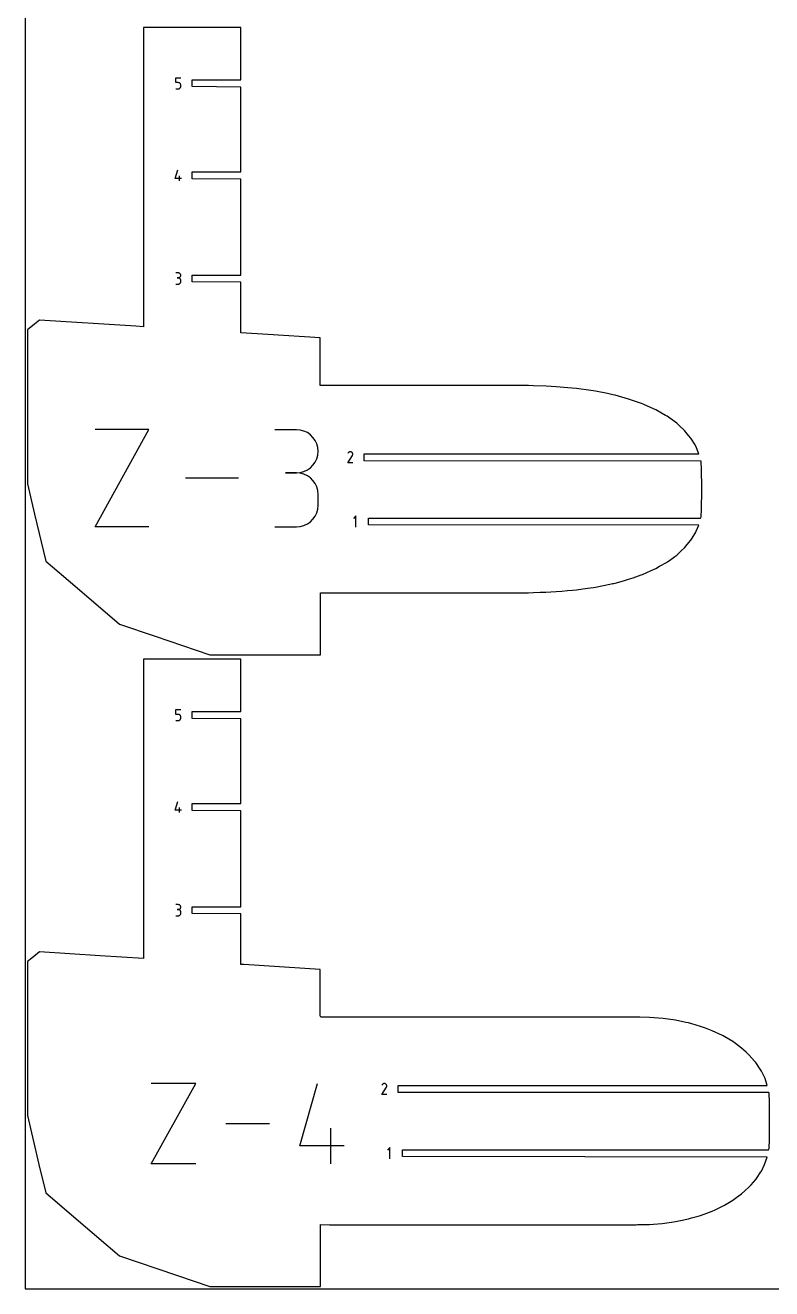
# Model space of a CAD drawing. Extents: x 0 to 3000, y 0 to 3000.
# Drawn here: x 0 to 536, y 0 to 906 of the extents above; entities that cross this region are included whole.
import ezdxf

# ---------------------------------------------------------------- set-up
doc = ezdxf.new("R2010")
doc.units = 0

msp = doc.modelspace()

# ---------------------------------------------------------------- linework, layer by layer
at = {"layer": 'annotation', "color": 1}
for p, q in [((108.076595, 865.287544), (108.076595, 868.850067)), ((108.076595, 868.850067), (111.629587, 868.850067)), ((109.853091, 865.287544), (108.076595, 865.287544)), ((110.17207, 865.259031), (109.853091, 865.287544)), ((110.472434, 865.176797), (110.17207, 865.259031)), ((110.749134, 865.045802), (110.472434, 865.176797)), ((110.748911, 861.09298), (110.996913, 861.268489)), ((110.99712, 864.871005), (110.749134, 865.045802)), ((110.996913, 861.268489), (111.211176, 861.482879)), ((111.211341, 864.657365), (110.99712, 864.871005)), ((111.211176, 861.482879), (111.386637, 861.731115)), ((111.386749, 864.409841), (111.211341, 864.657365)), ((111.386637, 861.731115), (111.518234, 862.008164)), ((111.518292, 864.133392), (111.386749, 864.409841)), ((111.518234, 862.008164), (111.600905, 862.308994)), ((111.600921, 863.832978), (111.518292, 864.133392)), ((111.600905, 862.308994), (111.629587, 862.62857)), ((111.629587, 863.513557), (111.600921, 863.832978)), ((111.629587, 862.62857), (111.629587, 863.513557)), ((111.629587, 863.513557), (111.629587, 863.513557)), ((108.076595, 860.850067), (109.853091, 860.850067)), ((109.853091, 860.850067), (110.171937, 860.878735)), ((109.853091, 860.850067), (109.853091, 860.850067)), ((110.171937, 860.878735), (110.472231, 860.961384)), ((110.472231, 860.961384), (110.748911, 861.09298)), ((107.632095, 796.59643), (109.406082, 802.817927)), ((110.742593, 794.817927), (110.742593, 798.370919)), ((112.074087, 796.59643), (107.632095, 796.59643)), ((109.853091, 728.783983), (108.076595, 728.783983)), ((109.853091, 725.230992), (108.963589, 725.230992)), ((108.963589, 725.230992), (109.853091, 725.230992)), ((110.172598, 728.755304), (109.853091, 728.783983)), ((109.853091, 725.230992), (110.172598, 725.259677)), ((110.172598, 725.202313), (109.853091, 725.230992)), ((109.853091, 725.230992), (109.853091, 725.230992)), ((110.473243, 728.672658), (110.172598, 728.755304)), ((110.172598, 725.259677), (110.473243, 725.342372)), ((110.473243, 725.119667), (110.172598, 725.202313)), ((110.750026, 728.541126), (110.473243, 728.672658)), ((110.473243, 725.342372), (110.750026, 725.474034)), ((110.997945, 728.365792), (110.750026, 728.541126)), ((110.750026, 725.474034), (110.997945, 725.649623)), ((111.212002, 728.151739), (110.997945, 728.365792)), ((110.997945, 725.649623), (111.212002, 725.864095)), ((111.387195, 727.90405), (111.212002, 728.151739)), ((111.212002, 725.864095), (111.387195, 726.112411)), ((111.518523, 727.627808), (111.387195, 727.90405)), ((111.387195, 726.112411), (111.518523, 726.389527)), ((111.600987, 727.328095), (111.518523, 727.627808)), ((111.518523, 726.389527), (111.600987, 726.690403)), ((111.629587, 727.009996), (111.600987, 727.328095)), ((111.600987, 726.690403), (111.629587, 727.009996)), ((111.629587, 727.009996), (111.629587, 727.009996)), ((108.076595, 720.793515), (109.853091, 720.793515)), ((109.853091, 720.793515), (110.172598, 720.822177)), ((109.853091, 720.793515), (109.853091, 720.793515)), ((110.172598, 720.822177), (110.473243, 720.904782)), ((110.750026, 724.988135), (110.473243, 725.119667)), ((110.473243, 720.904782), (110.750026, 721.03626)), ((110.997945, 724.812801), (110.750026, 724.988135)), ((110.750026, 721.03626), (110.997945, 721.21154)), ((111.212002, 724.598748), (110.997945, 724.812801)), ((110.997945, 721.21154), (111.212002, 721.425552)), ((111.387195, 724.351059), (111.212002, 724.598748)), ((111.212002, 721.425552), (111.387195, 721.673225)), ((111.518523, 724.074816), (111.387195, 724.351059)), ((111.387195, 721.673225), (111.518523, 721.949488)), ((111.600987, 723.775104), (111.518523, 724.074816)), ((111.518523, 721.949488), (111.600987, 722.24927)), ((111.629587, 723.457004), (111.600987, 723.775104)), ((111.600987, 722.24927), (111.629587, 722.567502)), ((111.629587, 722.567502), (111.629587, 723.457004)), ((111.629587, 723.457004), (111.629587, 723.457004)), ((50.102111, 546.670742), (88.801928, 616.368877)), ((88.801928, 616.368877), (50.102111, 616.368877)), ((194.662581, 616.288016), (179.185277, 616.288016)), ((197.446212, 616.038162), (194.662581, 616.288016)), ((200.065511, 615.318123), (197.446212, 616.038162)), ((202.476915, 614.172184), (200.065511, 615.318123)), ((204.636857, 612.644628), (202.476915, 614.172184)), ((206.501774, 610.779741), (204.636857, 612.644628)), ((208.028101, 608.621807), (206.501774, 610.779741)), ((209.172271, 606.21511), (208.028101, 608.621807)), ((209.890721, 603.603935), (209.172271, 606.21511)), ((210.139886, 600.832566), (209.890721, 603.603935)), ((209.890721, 598.048186), (210.139886, 600.832566)), ((210.139886, 600.832566), (210.139886, 600.832566)), ((231.747548, 599.596481), (231.51426, 599.148971)), ((231.93268, 599.859001), (231.747548, 599.596481)), ((232.154797, 600.078145), (231.93268, 599.859001)), ((232.407144, 600.252157), (232.154797, 600.078145)), ((232.682965, 600.379282), (232.407144, 600.252157)), ((232.975505, 600.457766), (232.682965, 600.379282)), ((233.278009, 600.485853), (232.975505, 600.457766)), ((233.583721, 600.461789), (233.278009, 600.485853)), ((233.885887, 600.383819), (233.583721, 600.461789)), ((234.17775, 600.250187), (233.885887, 600.383819)), ((234.43879, 600.064824), (234.17775, 600.250187)), ((234.17775, 600.250187), (234.17775, 600.250187)), ((234.657048, 599.842388), (234.43879, 600.064824)), ((234.830582, 599.589699), (234.657048, 599.842388)), ((234.957454, 599.313572), (234.830582, 599.589699)), ((235.035721, 599.020826), (234.957454, 599.313572)), ((234.959488, 598.111039), (235.038678, 598.412742)), ((235.063442, 598.718276), (235.035721, 599.020826)), ((235.038678, 598.412742), (235.063442, 598.718276)), ((204.636857, 588.980632), (206.501774, 590.849176)), ((206.501774, 590.849176), (208.028101, 593.012567)), ((208.028101, 593.012567), (209.172271, 595.426878)), ((209.172271, 595.426878), (209.890721, 598.048186)), ((231.509243, 592.485983), (234.792324, 597.771321)), ((235.062235, 592.485983), (231.509243, 592.485983)), ((234.792324, 597.771321), (234.796248, 597.776178)), ((234.792324, 597.771321), (234.792324, 597.771321)), ((234.796248, 597.776178), (234.800012, 597.781076)), ((234.800012, 597.781076), (234.80364, 597.786056)), ((234.80364, 597.786056), (234.807156, 597.79116)), ((234.807156, 597.79116), (234.810585, 597.79643)), ((234.810585, 597.79643), (234.813952, 597.801906)), ((234.813952, 597.801906), (234.817282, 597.807629)), ((234.817282, 597.807629), (234.8206, 597.813642)), ((234.8206, 597.813642), (234.82393, 597.819985)), ((234.82393, 597.819985), (234.959488, 598.111039)), ((234.82393, 597.819985), (234.82393, 597.819985)), ((153.055033, 581.51981), (114.945285, 581.51981)), ((194.662581, 585.333407), (186.913002, 585.333407)), ((186.913002, 585.333407), (194.662581, 585.333407)), ((194.662581, 585.333407), (197.446212, 585.583321)), ((197.446212, 585.083553), (194.662581, 585.333407)), ((194.662581, 585.333407), (194.662581, 585.333407)), ((197.446212, 585.583321), (200.065511, 586.30378)), ((200.065511, 584.363514), (197.446212, 585.083553)), ((200.065511, 586.30378), (202.476915, 587.450858)), ((202.476915, 583.217575), (200.065511, 584.363514)), ((202.476915, 587.450858), (204.636857, 588.980632)), ((204.636857, 581.69002), (202.476915, 583.217575)), ((206.501774, 579.825133), (204.636857, 581.69002)), ((208.028101, 577.667198), (206.501774, 579.825133)), ((209.172271, 575.260501), (208.028101, 577.667198)), ((209.890721, 572.649326), (209.172271, 575.260501)), ((210.139886, 569.877957), (209.890721, 572.649326)), ((209.890721, 559.355858), (210.139886, 562.128378)), ((210.139886, 562.128378), (210.139886, 569.877957)), ((210.139886, 569.877957), (210.139886, 569.877957)), ((206.501774, 552.179404), (208.028101, 554.337194)), ((208.028101, 554.337194), (209.172271, 556.744071)), ((209.172271, 556.744071), (209.890721, 559.355858)), ((237.312524, 554.435216), (235.534022, 552.656212)), ((237.312524, 546.435216), (237.312524, 554.435216)), ((88.801928, 546.670742), (50.102111, 546.670742)), ((179.185277, 546.672928), (194.662581, 546.672928)), ((194.662581, 546.672928), (197.446212, 546.922638)), ((194.662581, 546.672928), (194.662581, 546.672928)), ((197.446212, 546.922638), (200.065511, 547.642317)), ((200.065511, 547.642317), (202.476915, 548.787789)), ((202.476915, 548.787789), (204.636857, 550.314876)), ((204.636857, 550.314876), (206.501774, 552.179404)), ((108.076595, 412.063996), (108.076595, 415.626519)), ((108.076595, 415.626519), (111.629587, 415.626519)), ((109.853091, 412.063996), (108.076595, 412.063996)), ((110.172069, 412.035483), (109.853091, 412.063996)), ((110.472434, 411.953249), (110.172069, 412.035483)), ((110.749134, 411.822254), (110.472434, 411.953249)), ((110.748911, 407.869432), (110.996913, 408.044941)), ((110.997119, 411.647457), (110.749134, 411.822254)), ((110.996913, 408.044941), (111.211176, 408.259331)), ((111.211341, 411.433817), (110.997119, 411.647457)), ((111.211176, 408.259331), (111.386637, 408.507567)), ((111.386748, 411.186293), (111.211341, 411.433817)), ((111.386637, 408.507567), (111.518234, 408.784616)), ((111.518292, 410.909844), (111.386748, 411.186293)), ((111.518234, 408.784616), (111.600905, 409.085446)), ((111.600921, 410.60943), (111.518292, 410.909844)), ((111.600905, 409.085446), (111.629587, 409.405022)), ((111.629587, 410.290009), (111.600921, 410.60943)), ((111.629587, 409.405022), (111.629587, 410.290009)), ((111.629587, 410.290009), (111.629587, 410.290009)), ((108.076595, 407.626519), (109.853091, 407.626519)), ((109.853091, 407.626519), (110.171937, 407.655187)), ((109.853091, 407.626519), (109.853091, 407.626519)), ((110.171937, 407.655187), (110.472231, 407.737836)), ((110.472231, 407.737836), (110.748911, 407.869432)), ((107.632095, 343.372882), (109.406082, 349.594379)), ((110.742593, 341.594379), (110.742593, 345.147371)), ((112.074087, 343.372882), (107.632095, 343.372882)), ((109.853091, 275.560435), (108.076595, 275.560435)), ((109.853091, 272.007444), (108.963589, 272.007444)), ((108.963589, 272.007444), (109.853091, 272.007444)), ((110.172598, 275.531756), (109.853091, 275.560435)), ((109.853091, 272.007444), (110.172598, 272.036129)), ((110.172598, 271.978765), (109.853091, 272.007444)), ((109.853091, 272.007444), (109.853091, 272.007444)), ((110.473243, 275.44911), (110.172598, 275.531756)), ((110.172598, 272.036129), (110.473243, 272.118824)), ((110.473243, 271.896119), (110.172598, 271.978765)), ((110.750026, 275.317578), (110.473243, 275.44911)), ((110.473243, 272.118824), (110.750026, 272.250486)), ((110.997945, 275.142244), (110.750026, 275.317578)), ((110.750026, 272.250486), (110.997945, 272.426075)), ((111.212002, 274.928191), (110.997945, 275.142244)), ((110.997945, 272.426075), (111.212002, 272.640547)), ((111.387195, 274.680502), (111.212002, 274.928191)), ((111.212002, 272.640547), (111.387195, 272.888863)), ((111.518523, 274.40426), (111.387195, 274.680502)), ((111.387195, 272.888863), (111.518523, 273.165979)), ((111.600987, 274.104547), (111.518523, 274.40426)), ((111.518523, 273.165979), (111.600987, 273.466855)), ((111.629587, 273.786448), (111.600987, 274.104547)), ((111.600987, 273.466855), (111.629587, 273.786448)), ((111.629587, 273.786448), (111.629587, 273.786448)), ((108.076595, 267.569967), (109.853091, 267.569967)), ((109.853091, 267.569967), (110.172598, 267.598629)), ((109.853091, 267.569967), (109.853091, 267.569967)), ((110.172598, 267.598629), (110.473243, 267.681234)), ((110.750026, 271.764587), (110.473243, 271.896119)), ((110.473243, 267.681234), (110.750026, 267.812712)), ((110.997945, 271.589253), (110.750026, 271.764587)), ((110.750026, 267.812712), (110.997945, 267.987992)), ((111.212002, 271.3752), (110.997945, 271.589253)), ((110.997945, 267.987992), (111.212002, 268.202004)), ((111.387195, 271.127511), (111.212002, 271.3752)), ((111.212002, 268.202004), (111.387195, 268.449677)), ((111.518523, 270.851268), (111.387195, 271.127511)), ((111.387195, 268.449677), (111.518523, 268.72594)), ((111.600987, 270.551556), (111.518523, 270.851268)), ((111.518523, 268.72594), (111.600987, 269.025722)), ((111.629587, 270.233456), (111.600987, 270.551556)), ((111.600987, 269.025722), (111.629587, 269.343954)), ((111.629587, 269.343954), (111.629587, 270.233456)), ((111.629587, 270.233456), (111.629587, 270.233456)), ((90.4515, 89.641449), (122.395823, 147.172981)), ((122.395823, 147.172981), (90.4515, 147.172981)), ((197.001729, 102.431445), (209.759254, 147.172981)), ((256.134281, 146.372933), (255.900994, 145.925423)), ((256.319413, 146.635453), (256.134281, 146.372933)), ((256.541531, 146.854597), (256.319413, 146.635453)), ((256.793878, 147.028609), (256.541531, 146.854597)), ((257.069699, 147.155734), (256.793878, 147.028609)), ((257.362239, 147.234218), (257.069699, 147.155734)), ((257.664743, 147.262305), (257.362239, 147.234218)), ((257.970455, 147.238241), (257.664743, 147.262305)), ((258.27262, 147.160271), (257.970455, 147.238241)), ((258.564483, 147.026639), (258.27262, 147.160271)), ((258.825523, 146.841276), (258.564483, 147.026639)), ((258.564483, 147.026639), (258.564483, 147.026639)), ((259.043781, 146.61884), (258.825523, 146.841276)), ((259.217316, 146.366151), (259.043781, 146.61884)), ((259.344187, 146.090024), (259.217316, 146.366151)), ((259.422454, 145.797278), (259.344187, 146.090024)), ((259.346222, 144.887491), (259.425412, 145.189194)), ((259.450176, 145.494728), (259.422454, 145.797278)), ((259.425412, 145.189194), (259.450176, 145.494728)), ((255.895977, 139.262435), (259.179057, 144.547773)), ((259.448968, 139.262435), (255.895977, 139.262435)), ((259.179057, 144.547773), (259.182982, 144.55263)), ((259.179057, 144.547773), (259.179057, 144.547773)), ((259.182982, 144.55263), (259.186746, 144.557528)), ((259.186746, 144.557528), (259.190373, 144.562508)), ((259.190373, 144.562508), (259.193889, 144.567612)), ((259.193889, 144.567612), (259.197318, 144.572882)), ((259.197318, 144.572882), (259.200686, 144.578358)), ((259.200686, 144.578358), (259.204016, 144.584081)), ((259.204016, 144.584081), (259.207334, 144.590094)), ((259.207334, 144.590094), (259.210664, 144.596437)), ((259.210664, 144.596437), (259.346222, 144.887491)), ((259.210664, 144.596437), (259.210664, 144.596437)), ((175.432817, 118.407215), (143.97556, 118.407215)), ((219.370693, 89.641449), (219.370693, 115.192578)), ((228.946053, 102.431445), (197.001729, 102.431445)), ((261.706419, 101.211668), (259.927917, 99.432664)), ((261.706419, 93.211668), (261.706419, 101.211668)), ((122.395823, 89.641449), (90.4515, 89.641449))]:
    msp.add_line(p, q, dxfattribs=at)
at = {"layer": 'boundary', "color": 5}
for p, q in [((143.549538, 904.859595), (84.854099, 904.859594)), ((84.854099, 904.859594), (84.8541, 870.194673)), ((154.854089, 904.859595), (143.549538, 904.859595)), ((154.659089, 867.300067), (154.854089, 904.859595)), ((84.8541, 870.194673), (84.854099, 690.207642)), ((119.904095, 862.400067), (119.904095, 867.300067)), ((119.904095, 867.300067), (154.659089, 867.300067)), ((154.854089, 862.150068), (119.904095, 862.400067)), ((154.659089, 801.267927), (154.854089, 862.150068)), ((119.904094, 796.367927), (119.904094, 801.267927)), ((119.904094, 801.267927), (154.659089, 801.267927)), ((154.85409, 796.117928), (119.904094, 796.367927)), ((154.65909, 727.243264), (154.85409, 796.117928)), ((119.904094, 722.343264), (119.904094, 727.243264)), ((119.904094, 727.243264), (154.65909, 727.243264)), ((154.854089, 722.093264), (119.904094, 722.343264)), ((154.85409, 721.215715), (154.854089, 722.093264)), ((154.85409, 685.846495), (154.85409, 721.215715)), ((6.610372, 692.032053), (1.5875, 688.060483)), ((10.186442, 694.859642), (6.610372, 692.032053)), ((79.393518, 690.547851), (10.186442, 694.859642)), ((84.854099, 690.207642), (79.393518, 690.547851)), ((1.5875, 688.060483), (1.5875, 644.566491)), ((174.182688, 684.64229), (154.85409, 685.846495)), ((211.685238, 682.305818), (174.182688, 684.64229)), ((211.707413, 659.531878), (211.685238, 682.305818)), ((211.718522, 648.124278), (211.707413, 659.531878)), ((1.5875, 644.566491), (1.587501, 577.457269)), ((217.54832, 648.112379), (211.718522, 648.124278)), ((219.009076, 648.109397), (217.54832, 648.112379)), ((240.446184, 648.101671), (219.009076, 648.109397)), ((245.81762, 648.099735), (240.446184, 648.101671)), ((256.646254, 648.099735), (245.81762, 648.099735)), ((259.359553, 648.099734), (256.646254, 648.099735)), ((277.154409, 648.099735), (259.359553, 648.099734)), ((280.618133, 648.099735), (277.154409, 648.099735)), ((299.141302, 648.099735), (280.618133, 648.099735)), ((302.017456, 648.099735), (299.141302, 648.099735)), ((321.93087, 648.099735), (302.017456, 648.099735)), ((323.704039, 648.099734), (321.93087, 648.099735)), ((345.833603, 648.099734), (323.704039, 648.099734)), ((346.768963, 648.099735), (345.833603, 648.099734)), ((361.338078, 647.908481), (346.768963, 648.099735)), ((364.832646, 647.85675), (361.338078, 647.908481)), ((373.915472, 647.450769), (364.832646, 647.85675)), ((381.002443, 647.096813), (373.915472, 647.450769)), ((389.464958, 646.373374), (381.002443, 647.096813)), ((395.746254, 645.780856), (389.464958, 646.373374)), ((405.936979, 644.389593), (395.746254, 645.780856)), ((409.343683, 643.881762), (405.936979, 644.389593)), ((417.866358, 642.181868), (409.343683, 643.881762)), ((421.844421, 641.38844), (417.866358, 642.181868)), ((423.482878, 640.969489), (421.844421, 641.38844)), ((433.10422, 638.307333), (423.482878, 640.969489)), ((442.283293, 635.129642), (433.10422, 638.307333)), ((443.53535, 634.664265), (442.283293, 635.129642)), ((444.581334, 634.183988), (443.53535, 634.664265)), ((452.595623, 630.504249), (444.581334, 634.183988)), ((459.592454, 626.551615), (452.595623, 630.504249)), ((460.763484, 625.890098), (459.592454, 626.551615)), ((462.555298, 624.639697), (460.763484, 625.890098)), ((467.583084, 620.898591), (462.555298, 624.639697)), ((469.380508, 619.225314), (467.583084, 620.898591)), ((473.256551, 615.617094), (469.380508, 619.225314)), ((476.123366, 612.195992), (473.256551, 615.617094)), ((477.847651, 610.138328), (476.123366, 612.195992)), ((480.758204, 605.491138), (477.847651, 610.138328)), ((243.336743, 594.036048), (243.336742, 598.936048)), ((243.336742, 598.936048), (483.473402, 598.936048)), ((481.344386, 604.555166), (480.758204, 605.491138)), ((483.473402, 598.936048), (481.344386, 604.555166)), ((485.045634, 593.786048), (243.336743, 594.036048)), ((485.143175, 593.283256), (485.045634, 593.786048)), ((485.314626, 588.025138), (485.143175, 593.283256)), ((485.553877, 574.27791), (485.314626, 588.025138)), ((1.587501, 577.457269), (6.724348, 555.625668)), ((485.314108, 559.240587), (485.553929, 572.986789)), ((485.553904, 573.632901), (485.553877, 574.27791)), ((485.553929, 572.986789), (485.553904, 573.632901)), ((6.724348, 555.625668), (14.650269, 521.940514)), ((484.767099, 552.885216), (485.0963, 553.697391)), ((485.0963, 553.697391), (485.314108, 559.240587)), ((246.474025, 547.985216), (246.474025, 552.885216)), ((246.474025, 552.885216), (484.767099, 552.885216)), ((483.521285, 547.735216), (246.474025, 547.985216)), ((481.645757, 543.402061), (483.521285, 547.735216)), ((475.144018, 533.899853), (477.849065, 537.127463)), ((477.849065, 537.127463), (478.728823, 538.531635)), ((478.728823, 538.531635), (481.346352, 542.710551)), ((481.346352, 542.710551), (481.645757, 543.402061)), ((466.336334, 525.440934), (467.581478, 526.367205)), ((467.581478, 526.367205), (470.982745, 529.53212)), ((470.982745, 529.53212), (473.256793, 531.648631)), ((473.256793, 531.648631), (475.144018, 533.899853)), ((14.650269, 521.940514), (35.501131, 504.21729)), ((449.286406, 515.242265), (452.596239, 516.761396)), ((452.596239, 516.761396), (455.348568, 518.315392)), ((455.348568, 518.315392), (460.767523, 521.375699)), ((460.767523, 521.375699), (461.184618, 521.666609)), ((461.184618, 521.666609), (462.425592, 522.532352)), ((462.425592, 522.532352), (466.336334, 525.440934)), ((423.323609, 506.253724), (429.382928, 507.929076)), ((429.382928, 507.929076), (433.105025, 508.958458)), ((433.105025, 508.958458), (436.269779, 510.053245)), ((436.269779, 510.053245), (442.132798, 512.081918)), ((442.132798, 512.081918), (443.058959, 512.425938)), ((443.058959, 512.425938), (449.286406, 515.242265)), ((35.501131, 504.21729), (67.673049, 476.871172)), ((211.863219, 481.649577), (211.863219, 499.190316)), ((211.863219, 499.190316), (213.26526, 499.187377)), ((213.26526, 499.187377), (218.860727, 499.175649)), ((218.860727, 499.175649), (224.232163, 499.173712)), ((224.232163, 499.173712), (245.669271, 499.165983)), ((245.669271, 499.165983), (248.382572, 499.165983)), ((248.382572, 499.165983), (259.211204, 499.165984)), ((259.211204, 499.165984), (277.003421, 499.165983)), ((277.003421, 499.165983), (280.469625, 499.165984)), ((280.469625, 499.165984), (298.986327, 499.165984)), ((298.986327, 499.165984), (301.868462, 499.165984)), ((301.868462, 499.165984), (321.771352, 499.165983)), ((321.771352, 499.165983), (323.554201, 499.165984)), ((323.554201, 499.165984), (345.575209, 499.165984)), ((345.575209, 499.165984), (346.754613, 499.165984)), ((346.754613, 499.165984), (361.238121, 499.355897)), ((361.238121, 499.355897), (364.831627, 499.409041)), ((364.831627, 499.409041), (369.542754, 499.619304)), ((369.542754, 499.619304), (373.754447, 499.807333)), ((373.754447, 499.807333), (377.351486, 499.986746)), ((377.351486, 499.986746), (381.002719, 500.168914)), ((381.002719, 500.168914), (385.064081, 500.515709)), ((385.064081, 500.515709), (389.3025, 500.877725)), ((389.3025, 500.877725), (392.727036, 501.200438)), ((392.727036, 501.200438), (395.745356, 501.484943)), ((395.745356, 501.484943), (400.258065, 502.100365)), ((400.258065, 502.100365), (405.774644, 502.85289)), ((405.774644, 502.85289), (407.799533, 503.154447)), ((407.799533, 503.154447), (409.340248, 503.383956)), ((409.340248, 503.383956), (415.066618, 504.525086)), ((415.066618, 504.525086), (421.850415, 505.877287)), ((421.850415, 505.877287), (422.433478, 506.026251)), ((422.433478, 506.026251), (423.323609, 506.253724)), ((211.863219, 464.927994), (211.863219, 481.649577)), ((67.673049, 476.871172), (93.187734, 468.196173)), ((93.187734, 468.196173), (132.555718, 454.811048)), ((211.863219, 454.811048), (211.863219, 464.927994)), ((132.555718, 454.811048), (163.742874, 454.811047)), ((163.742874, 454.811047), (211.863219, 454.811048)), ((90.715756, 451.636047), (84.854099, 451.636047)), ((84.854099, 451.636047), (84.854099, 254.958613)), ((154.85409, 451.636048), (90.715756, 451.636047)), ((154.85409, 433.296335), (154.85409, 451.636048)), ((154.659089, 414.076519), (154.85409, 433.296335)), ((119.904094, 409.17652), (119.904095, 414.076519)), ((154.854089, 408.926519), (119.904094, 409.17652)), ((119.904095, 414.076519), (154.659089, 414.076519)), ((154.659089, 348.044379), (154.854089, 408.926519)), ((119.904094, 343.144379), (119.904094, 348.04438)), ((119.904094, 348.04438), (154.659089, 348.044379)), ((154.85409, 342.894379), (119.904094, 343.144379)), ((154.65909, 274.019716), (154.85409, 342.894379)), ((119.904094, 269.119716), (119.904095, 274.019716)), ((119.904095, 274.019716), (154.65909, 274.019716)), ((154.85409, 268.869716), (119.904094, 269.119716)), ((154.85409, 232.622947), (154.85409, 268.869716)), ((84.854099, 254.958613), (84.854099, 236.984093)), ((4.639861, 237.250426), (1.587501, 234.836934)), ((10.186443, 241.636093), (4.639861, 237.250426)), ((53.87255, 238.914329), (10.186443, 241.636093)), ((84.854099, 236.984093), (53.87255, 238.914329)), ((1.587501, 234.836934), (1.5875, 165.015469)), ((156.784352, 232.502688), (154.85409, 232.622947)), ((211.685238, 229.08227), (156.784352, 232.502688)), ((211.717701, 195.742952), (211.685238, 229.08227)), ((212.148934, 194.899852), (211.717701, 195.742952)), ((219.009076, 194.885849), (212.148934, 194.899852)), ((220.591776, 194.885279), (219.009076, 194.885849)), ((245.81762, 194.876186), (220.591776, 194.885279)), ((246.617097, 194.876186), (245.81762, 194.876186)), ((259.359554, 194.876187), (246.617097, 194.876186)), ((260.673346, 194.876186), (259.359554, 194.876187)), ((277.74181, 194.876187), (260.673346, 194.876186)), ((279.336566, 194.876187), (277.74181, 194.876187)), ((296.244704, 194.876186), (279.336566, 194.876187)), ((298.685304, 194.876187), (296.244704, 194.876186)), ((314.993852, 194.876186), (298.685304, 194.876187)), ((318.904585, 194.876187), (314.993852, 194.876186)), ((334.122877, 194.876186), (318.904585, 194.876187)), ((340.205467, 194.876187), (334.122877, 194.876186)), ((348.353515, 194.876187), (340.205467, 194.876187)), ((362.834736, 194.876186), (348.353515, 194.876187)), ((375.776809, 194.876187), (362.834736, 194.876186)), ((387.08752, 194.876186), (375.776809, 194.876187)), ((406.93801, 194.876186), (387.08752, 194.876186)), ((413.324632, 194.876187), (406.93801, 194.876186)), ((438.496151, 194.876186), (413.324632, 194.876187)), ((439.576437, 194.850631), (438.496151, 194.876186)), ((441.01881, 194.815838), (439.576437, 194.850631)), ((448.009016, 194.633203), (441.01881, 194.815838)), ((457.776638, 193.850272), (448.009016, 194.633203)), ((466.848527, 192.557308), (457.776638, 193.850272)), ((474.210335, 191.038768), (466.848527, 192.557308)), ((476.05534, 190.658214), (474.210335, 191.038768)), ((478.543552, 189.971509), (476.05534, 190.658214)), ((484.787241, 188.164893), (478.543552, 189.971509)), ((488.310623, 186.857887), (484.787241, 188.164893)), ((493.09342, 185.083786), (488.310623, 186.857887)), ((500.410507, 181.687927), (493.09342, 185.083786)), ((500.943198, 181.440717), (500.410507, 181.687927)), ((502.064258, 180.798016), (500.943198, 181.440717)), ((507.943481, 177.280701), (502.064258, 180.798016)), ((509.852143, 175.875775), (507.943481, 177.280701)), ((514.21222, 172.66655), (509.852143, 175.875775)), ((517.477966, 169.697141), (514.21222, 172.66655)), ((1.5875, 165.015469), (1.587501, 124.233721)), ((519.701931, 167.675043), (517.477966, 169.697141)), ((523.502351, 163.351905), (519.701931, 167.675043)), ((524.344852, 162.393546), (523.502351, 163.351905)), ((528.102039, 156.914781), (524.344852, 162.393546)), ((528.504489, 156.129582), (528.102039, 156.914781)), ((530.871097, 151.331618), (528.504489, 156.129582)), ((267.723476, 140.8125), (267.723475, 145.7125)), ((267.723475, 145.7125), (532.506273, 145.7125)), ((531.042287, 150.829439), (530.871097, 151.331618)), ((532.506273, 145.7125), (531.042287, 150.829439)), ((533.614238, 140.8125), (267.723476, 140.8125)), ((533.881513, 140.199576), (533.614238, 140.8125)), ((533.923257, 139.310051), (533.881513, 140.199576)), ((534.09752, 134.801589), (533.923257, 139.310051)), ((534.216172, 122.920349), (534.09752, 134.801589)), ((1.587501, 124.233721), (9.833749, 89.187169)), ((534.097128, 106.017039), (534.21637, 117.894654)), ((534.233602, 120.409353), (534.216172, 122.920349)), ((534.21637, 117.894654), (534.233602, 120.409353)), ((533.544993, 99.661668), (533.880858, 100.619052)), ((533.880858, 100.619052), (533.923013, 101.518714)), ((533.923013, 101.518714), (534.097128, 106.017039)), ((270.867921, 94.761668), (270.867921, 99.661668)), ((270.867921, 99.661668), (533.544993, 99.661668)), ((532.501765, 94.273617), (270.867921, 94.761668)), ((530.648512, 89.038639), (532.501765, 94.273617)), ((9.833749, 89.187169), (14.650268, 68.716966)), ((524.82123, 79.116469), (528.104543, 83.903915)), ((528.104543, 83.903915), (528.386233, 84.453483)), ((528.386233, 84.453483), (530.648512, 89.038639)), ((516.558378, 70.284524), (519.703294, 73.143657)), ((519.703294, 73.143657), (520.93875, 74.548576)), ((520.93875, 74.548576), (524.346955, 78.425082)), ((524.346955, 78.425082), (524.82123, 79.116469)), ((14.650268, 68.716966), (48.122427, 40.265646)), ((506.614263, 62.743729), (507.941891, 63.537849)), ((507.941891, 63.537849), (511.758252, 66.345994)), ((511.758252, 66.345994), (514.21237, 68.152151)), ((514.21237, 68.152151), (516.558378, 70.284524)), ((489.126765, 54.263295), (493.095021, 55.73491)), ((493.095021, 55.73491), (495.20256, 56.712535)), ((495.20256, 56.712535), (500.947328, 59.377905)), ((500.947328, 59.377905), (501.87705, 59.910746)), ((501.87705, 59.910746), (506.614263, 62.743729)), ((211.863219, 44.671738), (211.863219, 45.966769)), ((211.863219, 45.966769), (218.447615, 45.952967)), ((218.447615, 45.952967), (244.086572, 45.943006)), ((244.086572, 45.943006), (245.669271, 45.942435)), ((245.669271, 45.942435), (258.411727, 45.942435)), ((258.411727, 45.942435), (259.211204, 45.942435)), ((259.211204, 45.942435), (260.524802, 45.942435)), ((260.524802, 45.942435), (277.593324, 45.942436)), ((277.593324, 45.942436), (279.183588, 45.942436)), ((279.183588, 45.942436), (296.095843, 45.942436)), ((296.095843, 45.942436), (298.527392, 45.942436)), ((298.527392, 45.942436), (314.844312, 45.942436)), ((314.844312, 45.942436), (318.741172, 45.942435)), ((318.741172, 45.942435), (333.972335, 45.942436)), ((333.972335, 45.942436), (340.035987, 45.942436)), ((340.035987, 45.942436), (348.155847, 45.942435)), ((348.155847, 45.942435), (362.658542, 45.942436)), ((362.658542, 45.942436), (375.561448, 45.942436)), ((375.561448, 45.942436), (386.90385, 45.942436)), ((386.90385, 45.942436), (406.701823, 45.942435)), ((406.701823, 45.942435), (413.132591, 45.942436)), ((413.132591, 45.942436), (438.504077, 45.942435)), ((438.504077, 45.942435), (439.520231, 45.966465)), ((439.520231, 45.966465), (440.876322, 45.999167)), ((440.876322, 45.999167), (448.009841, 46.185493)), ((448.009841, 46.185493), (450.992202, 46.420975)), ((450.992202, 46.420975), (457.213722, 46.912321)), ((457.213722, 46.912321), (463.813094, 47.828889)), ((463.813094, 47.828889), (466.848654, 48.261395)), ((466.848654, 48.261395), (470.226485, 48.957701)), ((470.226485, 48.957701), (476.059683, 50.160406)), ((476.059683, 50.160406), (476.710996, 50.340054)), ((476.710996, 50.340054), (478.340008, 50.78947)), ((478.340008, 50.78947), (482.977366, 52.130652)), ((482.977366, 52.130652), (484.785652, 52.653738)), ((484.785652, 52.653738), (489.126765, 54.263295)), ((48.122427, 40.265646), (67.673051, 23.647624)), ((211.863219, 17.828364), (211.863219, 44.671738)), ((67.673051, 23.647624), (108.632104, 9.721536)), ((108.632104, 9.721536), (132.555717, 1.5875)), ((211.863219, 1.5875), (211.863219, 17.828364)), ((132.555717, 1.5875), (182.620862, 1.5875)), ((182.620862, 1.5875), (211.863219, 1.5875))]:
    msp.add_line(p, q, dxfattribs=at)
at = {"layer": 'frame', "color": 5}
for p, q in [((0, 3000), (0, 0)), ((0, 0), (3000, 0))]:
    msp.add_line(p, q, dxfattribs=at)

doc.saveas('drawing.dxf')
